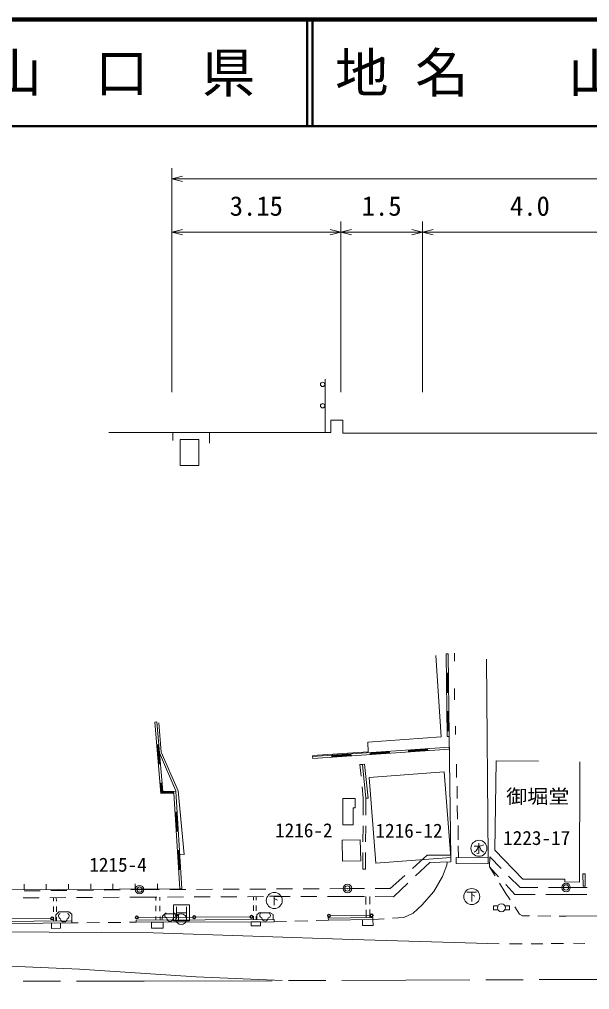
# Model space of a CAD drawing. Units: millimetres, scale not verified. Extents: x 40000 to 680000, y 20000 to 380000.
# Drawn here: x 340780 to 394224, y 289115 to 380000 of the extents above; entities that cross this region are included whole.
import ezdxf
from ezdxf.enums import TextEntityAlignment as Align

# ---------------------------------------------------------------- set-up
doc = ezdxf.new("R2010")
doc.units = ezdxf.units.MM
doc.header["$LTSCALE"] = 1000
doc.header["$PDMODE"] = 32
doc.header["$PDSIZE"] = 500
doc.linetypes.add('CHAIN', pattern=[18.5, 12, -1.5, 3.5, -1.5])
for name, color, linetype, lineweight in [('M-BGD', 7, 'Continuous', 13), ('M-BGD-EXST', 7, 'Continuous', 13), ('M-BMK', 2, 'CHAIN', 13), ('M-BMK-OTRS', 5, 'Continuous', 13), ('M-BMK-ROW', 30, 'Continuous', 13), ('M-STR-STRC', 7, 'Continuous', 13), ('M-TTL', 2, 'Continuous', 140), ('M-TTL-LINE', 7, 'Continuous', 50)]:
    doc.layers.add(name, color=color, linetype=linetype, lineweight=lineweight)
doc.layers.add('M-BMK-HTXT', color=7, linetype='Continuous')
doc.layers.add('M-TTL-TXT', color=7, linetype='Continuous')
doc.styles.add('ＭＳ ゴシック', font='')
doc.styles.get('ＭＳ ゴシック').set_extended_font_data('MS Gothic')

msp = doc.modelspace()

# ---------------------------------------------------------------- linework, layer by layer
at = {"layer": 'M-BGD'}
for p, q in [((355052, 345084), (355052, 366055)), ((355052, 365055), (356052, 365305)), ((355052, 365055), (441300, 365055)), ((355052, 365055), (356052, 364805)), ((370921, 345084), (370921, 361055)), ((378548, 345084), (378548, 361055)), ((355052, 360055), (356052, 360305)), ((355052, 360055), (370921, 360055)), ((355052, 360055), (356052, 359805)), ((370921, 360055), (369921, 360305)), ((370921, 360055), (369921, 359805)), ((370921, 360055), (371921, 360305)), ((370921, 360055), (378548, 360055)), ((370921, 360055), (371921, 359805)), ((378548, 360055), (377548, 360305)), ((378548, 360055), (377548, 359805)), ((378548, 360055), (379548, 360305)), ((378548, 360055), (398712, 360055)), ((378548, 360055), (379548, 359805)), ((369443, 341302), (369443, 346302)), ((355161, 341302), (355161, 340562)), ((358599, 341302), (358599, 340292)), ((380980, 320556), (380780, 320554)), ((380780, 320554), (380872, 312825)), ((380980, 320556), (381072, 312827)), ((381547, 320639), (381561, 319885)), ((381001, 318757), (380801, 318754)), ((380841, 318755), (380863, 316955)), ((380881, 318755), (380903, 316955)), ((380921, 318756), (380943, 316956)), ((380961, 318756), (380983, 316956)), ((381567, 317315), (381558, 316252)), ((380823, 316954), (381023, 316957)), ((381044, 315157), (380844, 315154)), ((380884, 315155), (380906, 313355)), ((380924, 315155), (380946, 313355)), ((380964, 315156), (380986, 313356)), ((381004, 315156), (381026, 313356)), ((353470, 314176), (353669, 314193)), ((354032, 307477), (353470, 314176)), ((354216, 307682), (353669, 314193)), ((381645, 313801), (381653, 313009)), ((380866, 313355), (381066, 313357)), ((381072, 312827), (380872, 312825)), ((381072, 312827), (381229, 301504)), ((353849, 312045), (353650, 312029)), ((353841, 310238), (353690, 312032)), ((353880, 310242), (353730, 312035)), ((353920, 310245), (353770, 312039)), ((353960, 310248), (353810, 312042)), ((368264, 310954), (381086, 311835)), ((381086, 311835), (381100, 311635)), ((355437, 307724), (353897, 311283)), ((368264, 310954), (368278, 310755)), ((368278, 310755), (381100, 311635)), ((370060, 311078), (370074, 310878)), ((370063, 311038), (371859, 311161)), ((370066, 310998), (371861, 311121)), ((370068, 310958), (371864, 311081)), ((370071, 310918), (371867, 311041)), ((371870, 311001), (371856, 311201)), ((373652, 311324), (373665, 311125)), ((373654, 311284), (375450, 311408)), ((373657, 311244), (375453, 311368)), ((373660, 311205), (375456, 311328)), ((373663, 311165), (375458, 311288)), ((375461, 311248), (375447, 311448)), ((377243, 311571), (377257, 311371)), ((377246, 311531), (379042, 311654)), ((377249, 311491), (379044, 311614)), ((377251, 311451), (379047, 311574)), ((377254, 311411), (379050, 311534)), ((379053, 311495), (379039, 311694)), ((353801, 310235), (354000, 310252)), ((372690, 310186), (372932, 310211)), ((372801, 309113), (372690, 310186)), ((372932, 310211), (373131, 310232)), ((373260, 307042), (372932, 310211)), ((373459, 307063), (373131, 310232)), ((381749, 310240), (381744, 308974)), ((353951, 308441), (354151, 308458)), ((353991, 308444), (354069, 307518)), ((354106, 307559), (354031, 308448)), ((354071, 308451), (354142, 307600)), ((354179, 307641), (354111, 308455)), ((373016, 307044), (372904, 308118)), ((381824, 308175), (381817, 307022)), ((355262, 307509), (354032, 307477)), ((355241, 307549), (354069, 307518)), ((354106, 307559), (355240, 307589)), ((355239, 307629), (354142, 307600)), ((354179, 307641), (355238, 307669)), ((355450, 307714), (354216, 307682)), ((355242, 307509), (355237, 307709)), ((355802, 298545), (355262, 307509)), ((356002, 298557), (355450, 307714)), ((373016, 307044), (373002, 305465)), ((373260, 307042), (373247, 305463)), ((373260, 307042), (373459, 307063)), ((381814, 306346), (381849, 305072)), ((355568, 305744), (355369, 305732)), ((355517, 303938), (355409, 305734)), ((355557, 303940), (355449, 305737)), ((355597, 303943), (355489, 305739)), ((355637, 303945), (355528, 305742)), ((372257, 306146), (372053, 306146)), ((372053, 304550), (372053, 306146)), ((372994, 304466), (372981, 302966)), ((381902, 304472), (381907, 303134)), ((355477, 303935), (355677, 303947)), ((373239, 304463), (373226, 302963)), ((355785, 302151), (355585, 302139)), ((355734, 300344), (355625, 302141)), ((355774, 300347), (355665, 302143)), ((355814, 300349), (355705, 302146)), ((355853, 300351), (355745, 302148)), ((372973, 301966), (372959, 300387)), ((373217, 301964), (373204, 300385)), ((381910, 302590), (381929, 301477)), ((377635, 300472), (379010, 301705)), ((379257, 301036), (377913, 299768)), ((379010, 301705), (381229, 301722)), ((381229, 301071), (379257, 301036)), ((380829, 300758), (380882, 301065)), ((381229, 301722), (381229, 301071)), ((384842, 300615), (384862, 301542)), ((384862, 301542), (385931, 300461)), ((355694, 300342), (355893, 300354)), ((372959, 300387), (373204, 300385)), ((380441, 299701), (380829, 300758)), ((385691, 299686), (384842, 300615)), ((384842, 300615), (385371, 299760)), ((393602, 299969), (393802, 299972)), ((393618, 298811), (393602, 299969)), ((393818, 298813), (393802, 299972)), ((349553, 298517), (349551, 299017)), ((351636, 298526), (351634, 299026)), ((353719, 298536), (353717, 299036)), ((355802, 298545), (355800, 299045)), ((375516, 298571), (376891, 299804)), ((377185, 299082), (375841, 297814)), ((379614, 298310), (380441, 299701)), ((385793, 299080), (386322, 298225)), ((386634, 299750), (387702, 298670)), ((355802, 298545), (324558, 298405)), ((341212, 298354), (342711, 298372)), ((341221, 298480), (341219, 298980)), ((343304, 298489), (343302, 298989)), ((343711, 298384), (345211, 298401)), ((345387, 298498), (345385, 298998)), ((346211, 298413), (347711, 298431)), ((347470, 298508), (347468, 299008)), ((348711, 298443), (350211, 298460)), ((351211, 298472), (352044, 298482)), ((352044, 298482), (353879, 298490)), ((354879, 298495), (356379, 298501)), ((355802, 298545), (356002, 298557)), ((357379, 298506), (358879, 298513)), ((359879, 298517), (361378, 298524)), ((362378, 298529), (363878, 298535)), ((364878, 298540), (366378, 298547)), ((367378, 298551), (368878, 298558)), ((369878, 298562), (371713, 298571)), ((371713, 298571), (373114, 298571)), ((374114, 298571), (375516, 298571)), ((378505, 297025), (379614, 298310)), ((386322, 298225), (386775, 297538)), ((387216, 298021), (386366, 298949)), ((387702, 298670), (389360, 298675)), ((390360, 298678), (392018, 298683)), ((392018, 298683), (394011, 298680)), ((393618, 298811), (393818, 298813)), ((342637, 297713), (341137, 297703)), ((345137, 297731), (343637, 297720)), ((343975, 297385), (343973, 297723)), ((344244, 297387), (344241, 297724)), ((347637, 297748), (346137, 297738)), ((350137, 297766), (348637, 297755)), ((351949, 297778), (351137, 297773)), ((353668, 297785), (351949, 297778)), ((353555, 297458), (353553, 297784)), ((353948, 297461), (353946, 297787)), ((356168, 297794), (354668, 297788)), ((358668, 297803), (357168, 297797)), ((361168, 297812), (359668, 297806)), ((363668, 297821), (362168, 297815)), ((362719, 297493), (362720, 297817)), ((362981, 297492), (362982, 297817)), ((366168, 297830), (364668, 297824)), ((368668, 297839), (367168, 297834)), ((371387, 297849), (369668, 297843)), ((373114, 297835), (371387, 297849)), ((373262, 297101), (373253, 297834)), ((373625, 297105), (373616, 297839)), ((375841, 297814), (374114, 297827)), ((389110, 298021), (387216, 298021)), ((392005, 298021), (390110, 298021)), ((393961, 298019), (392005, 298021)), ((343982, 296385), (343979, 296885)), ((344251, 296387), (344247, 296887)), ((353563, 296458), (353559, 296958)), ((353955, 296461), (353952, 296961)), ((355212, 295569), (355212, 297069)), ((355212, 297069), (356712, 297069)), ((355493, 296882), (355493, 295757)), ((355493, 296319), (356430, 296319)), ((356430, 296882), (356430, 295757)), ((356712, 297069), (356712, 295569)), ((362715, 296493), (362717, 296993)), ((362978, 296492), (362979, 296992)), ((373277, 295868), (373268, 296601)), ((373640, 295872), (373631, 296606)), ((377695, 296268), (378505, 297025)), ((385641, 296974), (385216, 296974)), ((385216, 296974), (385216, 296599)), ((385216, 296599), (385641, 296599)), ((386291, 296974), (386716, 296974)), ((386716, 296599), (386291, 296599)), ((386716, 296974), (386716, 296599)), ((387215, 296870), (387668, 296184)), ((337074, 295741), (343700, 295785)), ((343988, 295547), (343986, 295885)), ((344257, 295549), (344254, 295887)), ((347102, 295378), (348302, 295390)), ((349102, 295398), (350302, 295409)), ((351102, 295417), (351723, 295423)), ((351940, 295881), (357010, 295906)), ((353569, 295632), (353566, 295958)), ((353961, 295635), (353959, 295961)), ((356712, 295569), (355212, 295569)), ((357310, 295908), (362380, 295932)), ((362712, 295669), (362714, 295993)), ((362975, 295668), (362976, 295992)), ((364664, 295476), (365801, 295508)), ((366601, 295530), (367801, 295564)), ((368600, 295587), (369738, 295619)), ((369945, 296034), (373636, 296063)), ((373917, 295677), (374967, 295751)), ((375765, 295807), (376814, 295881)), ((376814, 295881), (377695, 296268)), ((387668, 296184), (387937, 296026)), ((387937, 296026), (388580, 296022)), ((389380, 296017), (390580, 296009)), ((391380, 296004), (392024, 296000)), ((398275, 296026), (392024, 296000)), ((345681, 295364), (346302, 295370))]:
    msp.add_line(p, q, dxfattribs=at)
for points in [[(349161, 341302), (369972, 341302), (369972, 342452), (371093, 342452), (371093, 341226), (426121, 341226), (426121, 342372), (427247, 342372), (427247, 341296), (445099, 341296)], [(368254, 311033), (373481, 311382), (373429, 312290), (380323, 312791), (379804, 320409)], [(384729, 301444), (381719, 301479), (381726, 300931), (384729, 300896), (384729, 301444), (384549, 320080)], [(353864, 314110), (354080, 311368), (355648, 307747), (356215, 301767), (355819, 301739)], [(393303, 310458), (393291, 299190), (391895, 299202), (391906, 299472), (387962, 299460), (385357, 302171), (385473, 310552), (389429, 310528)], [(371106, 307007), (371106, 304550), (372053, 304550)], [(372257, 306146), (372257, 307007), (371106, 307007)], [(344188, 295549), (344188, 296114), (344470, 296395), (345419, 296395), (345685, 296192), (345679, 295564)], [(363038, 295671), (363044, 296110), (363268, 296303), (364280, 296308), (364551, 296136), (364572, 295677)], [(354166, 295635), (354192, 296006), (354406, 296225), (355460, 296220), (355689, 296053), (355694, 295641)]]:
    msp.add_lwpolyline(points, dxfattribs=at)
for points in [[(355836, 340645), (357612, 340645), (357612, 338225), (355836, 338225)], [(374181, 300958), (381229, 301504), (380608, 309516), (373560, 308970)], [(372769, 301177), (372730, 303133), (371033, 303099), (371072, 301143)], [(334947, 295259), (345681, 295364), (345679, 295564), (334945, 295458)], [(351723, 295423), (364664, 295476), (364663, 295677), (351722, 295625)], [(353165, 295429), (354266, 295433), (354268, 294885), (353168, 294880)], [(363369, 295471), (362492, 295467), (362494, 295087), (363370, 295090)], [(369738, 295619), (373917, 295677), (373914, 295877), (369735, 295818)], [(373917, 295677), (372945, 295664), (372953, 295115), (373925, 295128)], [(343796, 295346), (344624, 295354), (344629, 294859), (343801, 294851)]]:
    msp.add_lwpolyline(points, close=True, dxfattribs=at)
for centre, radius in [((369193, 345802), 200), ((369193, 343802), 200), ((385966, 296786), 375), ((343850, 295787), 150), ((343850, 295787), 120), ((343850, 295787), 100), ((351790, 295880), 150), ((351790, 295880), 120), ((351790, 295880), 100), ((355949, 295708), 500), ((357160, 295907), 150), ((357160, 295907), 120), ((357160, 295907), 100), ((362530, 295933), 150), ((362530, 295933), 120), ((362530, 295933), 100), ((369795, 296033), 150), ((369795, 296033), 120), ((369795, 296033), 100), ((373786, 296064), 150), ((373786, 296064), 120), ((373786, 296064), 100)]:
    msp.add_circle(centre, radius, dxfattribs=at)
for centre, radius, start, end in [((354668, 296055), 268, 116.08703, 255.33416), ((355132, 296055), 268, 284.66584, 63.91297), ((363570, 296082), 268, 116.08703, 255.33416), ((364034, 296082), 268, 284.66584, 63.91297), ((344714, 296009), 268, 116.08703, 255.33416), ((344947, 295750), 300, 180, 0), ((345179, 296009), 268, 284.66584, 63.91297), ((354900, 295796), 300, 180, 0), ((363802, 295822), 300, 180, 0)]:
    msp.add_arc(centre, radius, start, end, dxfattribs=at)
at = {"layer": 'M-BGD-EXST'}
for p, q in [((383853, 302837), (383853, 301862)), ((384303, 302687), (383891, 302537)), ((383403, 302537), (383778, 302537)), ((383591, 302125), (383403, 301975)), ((383703, 302312), (383591, 302125)), ((383853, 301862), (383666, 301900)), ((383778, 302537), (383703, 302312)), ((383891, 302537), (384041, 302200)), ((384041, 302200), (384153, 302087)), ((384153, 302087), (384303, 301975)), ((382730, 298237), (383630, 298237)), ((383180, 298237), (383180, 297375)), ((364222, 297873), (365122, 297873)), ((364672, 297873), (364672, 297011)), ((364672, 297648), (364972, 297498)), ((383180, 298012), (383480, 297862))]:
    msp.add_line(p, q, dxfattribs=at)
for centre in [(383853, 302350), (364672, 297461), (383180, 297825)]:
    msp.add_circle(centre, 750, dxfattribs=at)
at = {"layer": 'M-BMK'}
msp.add_lwpolyline([(259111, 289465), (309142, 289944), (352487, 289902), (403619, 290105), (475997, 290593), (543892, 291212), (568269, 291356)], dxfattribs=at)
at = {"layer": 'M-BMK-OTRS'}
for p, q in [((386707, 293413), (387892, 293402)), ((388735, 293391), (389835, 293402)), ((390614, 293423), (391777, 293434)), ((392706, 293455), (393774, 293434))]:
    msp.add_line(p, q, dxfattribs=at)
msp.add_lwpolyline([(289809, 294553), (299947, 294538), (324032, 294609), (353311, 294445), (371992, 293806), (385757, 293402)], dxfattribs=at)
at = {"layer": 'M-BMK-ROW'}
for centre in [(392018, 298683), (352044, 298482), (371525, 298584)]:
    msp.add_circle(centre, 400, dxfattribs=at)
for p in [(352044, 298482), (371525, 298584), (392018, 298683)]:
    msp.add_point(p, dxfattribs=at)
at = {"layer": 'M-STR-STRC'}
msp.add_lwpolyline([(293176, 284674), (293064, 291390), (325846, 291628), (336184, 291452), (346408, 291020), (357351, 290315), (365397, 289953)], dxfattribs=at)
at = {"layer": 'M-TTL'}
msp.add_line((680000, 380000), (40000, 380000), dxfattribs=at)
at = {"layer": 'M-TTL-LINE'}
for p, q in [((367750, 380000), (367750, 370000)), ((368250, 380000), (368250, 370000)), ((40000, 370000), (680000, 370000))]:
    msp.add_line(p, q, dxfattribs=at)

# ---------------------------------------------------------------- texts
at = {"layer": 'M-BGD', "style": 'ＭＳ ゴシック'}
for s, p in [('3.15', (362987, 361055)), ('1.5', (374735, 361055)), ('4.0', (388630, 361055))]:
    msp.add_text(s, height=1833, dxfattribs=at).set_placement(p, align=Align.BOTTOM_CENTER)
at = {"layer": 'M-BGD', "style": 'ＭＳ ゴシック', "width": 1.1}
msp.add_text('御堀堂', height=1320, dxfattribs=at).set_placement((386397, 306152), align=Align.BOTTOM_LEFT)
at = {"layer": 'M-BMK-HTXT', "style": 'ＭＳ ゴシック'}
for s, p in [('1216-2', (367436, 302983)), ('1216-12', (377299, 302947)), ('1223-17', (389264, 302266)), ('1215-4', (350026, 299760))]:
    msp.add_text(s, height=1320, dxfattribs=at).set_placement(p, align=Align.BOTTOM_CENTER)
at = {"layer": 'M-TTL-TXT', "style": 'ＭＳ ゴシック'}
msp.add_text('山\u3000口\u3000県', height=3666, dxfattribs=at).set_placement((350375, 375000), align=Align.MIDDLE_CENTER)
for s, p in [('地 名', (370380, 375000)), ('山口市泉都町\u3000熊野町\u3000湯田温泉一丁目、三丁目', (392196, 375000))]:
    msp.add_text(s, height=3666, dxfattribs=at).set_placement(p, align=Align.MIDDLE_LEFT)

doc.saveas('drawing.dxf')
